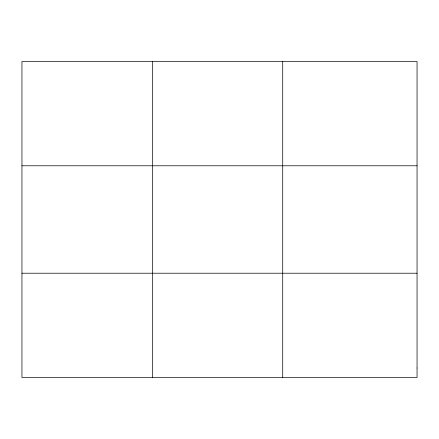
<?xml version="1.0" encoding="UTF-8"?>
<svg xmlns="http://www.w3.org/2000/svg" width="439" height="439" viewBox="0 0 439 439"><rect width="100%" height="100%" fill="white"/><g stroke="black" fill="none" stroke-linecap="round" stroke-linejoin="round"><path stroke-width="0.66" d="M152.333 377.491L152.333 61.509M282.716 377.491L282.716 61.509M21.95 165.783L417.05 165.783M21.95 273.217L417.05 273.217M417.05 368.008L417.05 377.491L21.95 377.491L21.95 61.509L417.05 61.509L417.05 368.008"/></g></svg>
